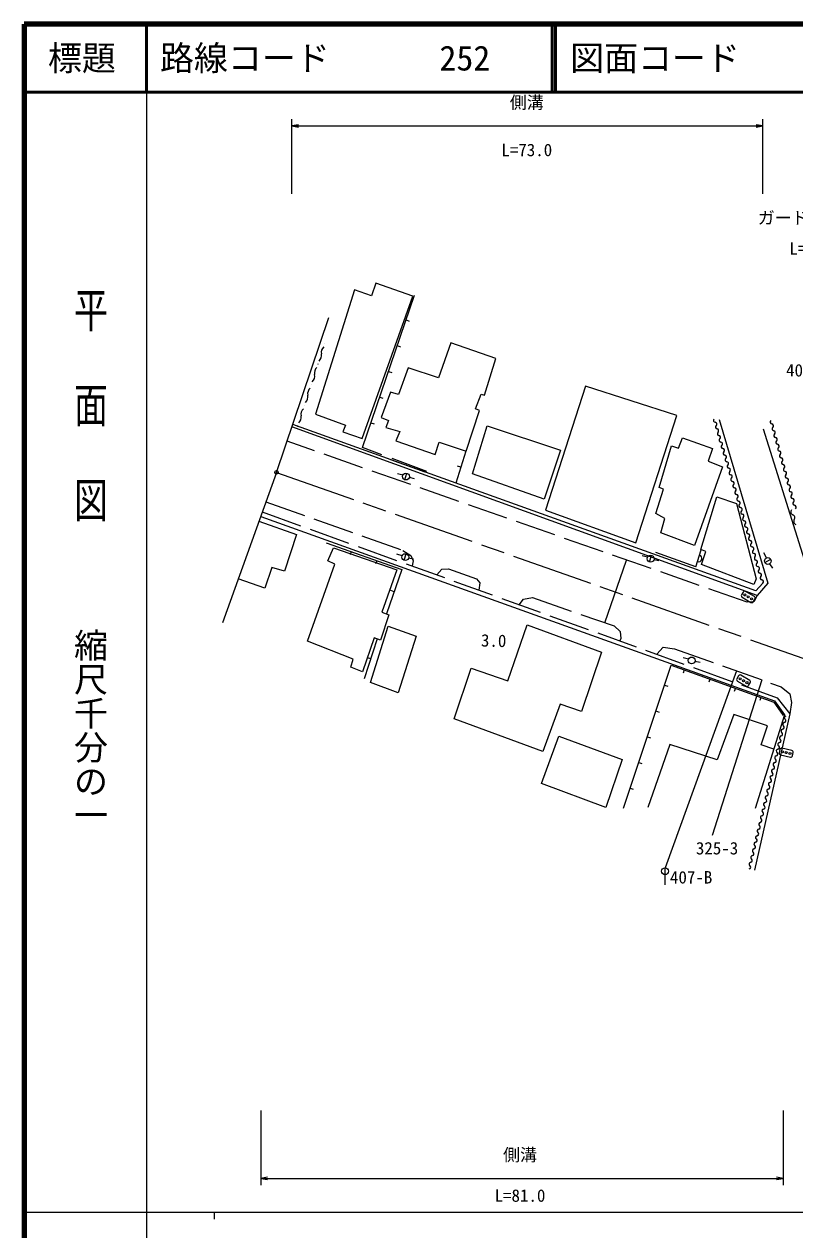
# Model space of a CAD drawing. Units: millimetres, scale not verified. Extents: x 40000 to 680000, y 20000 to 380000.
# Drawn here: x 40000 to 153467, y 202409 to 380000 of the extents above; entities that cross this region are included whole.
import ezdxf
from ezdxf.enums import TextEntityAlignment as Align

# ---------------------------------------------------------------- set-up
doc = ezdxf.new("R2010")
doc.units = ezdxf.units.MM
doc.header["$LTSCALE"] = 1000
doc.header["$PDMODE"] = 32
doc.header["$PDSIZE"] = 500
doc.linetypes.add('CHAIN', pattern=[18.5, 12, -1.5, 3.5, -1.5])
doc.linetypes.add('DASHED', pattern=[7.5, 6, -1.5])
for name, color, linetype, lineweight in [('M-BMK', 2, 'CHAIN', 13), ('M-BMK-OTRS', 5, 'Continuous', 25), ('M-STR-HTXT', 7, 'Continuous', 13), ('M-STR-STRC', 7, 'Continuous', 25), ('M-TTL', 2, 'Continuous', 140), ('M-TTL-BAND', 7, 'Continuous', 25), ('M-TTL-LINE', 7, 'Continuous', 50), ('M-WORK', 1, 'Continuous', 13)]:
    doc.layers.add(name, color=color, linetype=linetype, lineweight=lineweight)
doc.layers.add('M-OTRS', color=6, linetype='Continuous')
doc.layers.add('M-TTL-TXT', color=7, linetype='Continuous')
doc.styles.add('@ＭＳ ゴシック', font='')
doc.styles.add('ＭＳ ゴシック', font='')
doc.styles.get('@ＭＳ ゴシック').set_extended_font_data('@MS Gothic')
doc.styles.get('ＭＳ ゴシック').set_extended_font_data('MS Gothic')

# ---------------------------------------------------------------- blocks, each defined once
blk = doc.blocks.new('open_arrow')
at = {"color": 0, "linetype": 'Continuous', "lineweight": -2}
blk.add_lwpolyline([(7.5, 1.25), (0, 0), (7.5, -1.25)], dxfattribs=at)

msp = doc.modelspace()

# ---------------------------------------------------------------- linework, layer by layer
at = {"layer": 'M-BMK'}
msp.add_line((77157, 313983), (174798, 279489), dxfattribs=at)
at = {"layer": 'M-BMK-OTRS'}
for q in [(84861, 336795), (69188, 291838)]:
    msp.add_line((77157, 313983), q, dxfattribs=at)
at = {"layer": 'M-OTRS'}
msp.add_point((77157, 313983), dxfattribs=at)
at = {"layer": 'M-STR-HTXT'}
for p, q in [((79414, 355000), (79414, 366000)), ((148742, 355000), (148742, 366000)), ((79414, 365000), (148742, 365000)), ((74824, 220000), (74824, 209000)), ((151741, 220000), (151741, 209000)), ((74824, 210000), (151741, 210000))]:
    msp.add_line(p, q, dxfattribs=at)
at = {"layer": 'M-STR-STRC'}
for p, q in [((144883, 284738), (134353, 255731)), ((148625, 283405), (141311, 260519)), ((134355, 253229), (134355, 255729))]:
    msp.add_line(p, q, dxfattribs=at)
msp.add_circle((134355, 255229), 500, dxfattribs=at)
at = {"layer": 'M-TTL'}
for p, q in [((40000, 380000), (40000, 20000)), ((680000, 380000), (40000, 380000))]:
    msp.add_line(p, q, dxfattribs=at)
at = {"layer": 'M-TTL-BAND'}
for p, q in [((58000, 370000), (58000, 20000)), ((40000, 205000), (579000, 205000)), ((68000, 205000), (68000, 204000))]:
    msp.add_line(p, q, dxfattribs=at)
at = {"layer": 'M-TTL-LINE'}
for p, q in [((58000, 380000), (58000, 370000)), ((117750, 380000), (117750, 370000)), ((118250, 380000), (118250, 370000)), ((40000, 370000), (680000, 370000))]:
    msp.add_line(p, q, dxfattribs=at)
at = {"layer": 'M-WORK'}
for p, q in [((91760, 341845), (91141, 339990)), ((97212, 339912), (91760, 341845)), ((88646, 340865), (82876, 322572)), ((91141, 339990), (88646, 340865)), ((89764, 318962), (97212, 339912)), ((89821, 317648), (97460, 340070)), ((96220, 336431), (96694, 336270)), ((94930, 332645), (95404, 332484)), ((102831, 333071), (101017, 327901)), ((109451, 330767), (102831, 333071)), ((107772, 325357), (109451, 330767)), ((93640, 328859), (94114, 328698)), ((96514, 329391), (95096, 325430)), ((101017, 327901), (96514, 329391)), ((92350, 325073), (92824, 324911)), ((93950, 325795), (92542, 322066)), ((95096, 325430), (93950, 325795)), ((106466, 323349), (107263, 325512)), ((107263, 325512), (107772, 325357)), ((107024, 323115), (106466, 323349)), ((82876, 322572), (87289, 320953)), ((92542, 322066), (93621, 321620)), ((93621, 321620), (93269, 320565)), ((105093, 317101), (107024, 323115)), ((142324, 321781), (149510, 297639)), ((147900, 295829), (79414, 320667)), ((147722, 296532), (79540, 321037)), ((87289, 320953), (86927, 319973)), ((86927, 319973), (89764, 318962)), ((91060, 321286), (91534, 321125)), ((93269, 320565), (95287, 319978)), ((95287, 319978), (94711, 318602)), ((148811, 320375), (157429, 292791)), ((94711, 318602), (100517, 316632)), ((100517, 316632), (101121, 318415)), ((101121, 318415), (105093, 317101)), ((133482, 311750), (135327, 317895)), ((135327, 317895), (136328, 317520)), ((136328, 317520), (136923, 319082)), ((136923, 319082), (141333, 317487)), ((92642, 316585), (89821, 317648)), ((105019, 317111), (103552, 312407)), ((141333, 317487), (140692, 315642)), ((99026, 314033), (93971, 315850)), ((94157, 316054), (99213, 314177)), ((104285, 314759), (103808, 314908)), ((142818, 314782), (138688, 303199)), ((140692, 315642), (142818, 314782)), ((95753, 313566), (94958, 313767)), ((96048, 312888), (96319, 313849)), ((96699, 313261), (97439, 313094)), ((133007, 307900), (134149, 311490)), ((134149, 311490), (133482, 311750)), ((139602, 302608), (141977, 310377)), ((141977, 310377), (144854, 309390)), ((144854, 309390), (147788, 298278)), ((74824, 307499), (150444, 280338)), ((134299, 307202), (133007, 307900)), ((74561, 306768), (80109, 304838)), ((133726, 305065), (134299, 307202)), ((80109, 304838), (78344, 299445)), ((138688, 303199), (133726, 305065)), ((84480, 303623), (95583, 299657)), ((84705, 300949), (85550, 302856)), ((85550, 302856), (94853, 299614)), ((88148, 302313), (87980, 301842)), ((95658, 301706), (94863, 301908)), ((95731, 302491), (96918, 301725)), ((95952, 301028), (96223, 301989)), ((138879, 300054), (132998, 302177)), ((138879, 300054), (139680, 302581)), ((140364, 302343), (139602, 302608)), ((139727, 300398), (140364, 302343)), ((149308, 301396), (148894, 302104)), ((81711, 289128), (85737, 300480)), ((85737, 300480), (84705, 300949)), ((91915, 300968), (91747, 300497)), ((96604, 301401), (97343, 301235)), ((125499, 291832), (128691, 301071)), ((131773, 301468), (130978, 301670)), ((132068, 300790), (132339, 301751)), ((132719, 301163), (133459, 300997)), ((147413, 297465), (139727, 300398)), ((149031, 300711), (149906, 301191)), ((149754, 300508), (150154, 299864)), ((76447, 299987), (75415, 296943)), ((78344, 299445), (76447, 299987)), ((94853, 299614), (92672, 293403)), ((95583, 299657), (93336, 293137)), ((100771, 298867), (101502, 299719)), ((101502, 299719), (102455, 299753)), ((75415, 296943), (71516, 298307)), ((107108, 297699), (106923, 296646)), ((147788, 298278), (147413, 297465)), ((148742, 297678), (147722, 296532)), ((149510, 297639), (147900, 295829)), ((94460, 296397), (93987, 296560)), ((145867, 296355), (145614, 295924)), ((145702, 295582), (146995, 294822)), ((147502, 295684), (146209, 296444)), ((147337, 294910), (147591, 295341)), ((92672, 293403), (93704, 292990)), ((93704, 292990), (92453, 289284)), ((111215, 283282), (114045, 291507)), ((114045, 291507), (124975, 287504)), ((91530, 289628), (89795, 284624)), ((92453, 289284), (91530, 289628)), ((127828, 289522), (127691, 289146)), ((88450, 286485), (81711, 289128)), ((91983, 289459), (90083, 283578)), ((88106, 285312), (88450, 286485)), ((91033, 286519), (90557, 286672)), ((124975, 287504), (122061, 278757)), ((137817, 286482), (137022, 286683)), ((138762, 286177), (139502, 286011)), ((89795, 284624), (88106, 285312)), ((103297, 277694), (105789, 285158)), ((105789, 285158), (111215, 283282)), ((128225, 264527), (135269, 285567)), ((135269, 285567), (150387, 280154)), ((137179, 284883), (137011, 284412)), ((134287, 282633), (134761, 282474)), ((140945, 283535), (140777, 283064)), ((145183, 284017), (144929, 283586)), ((145018, 283244), (146311, 282483)), ((146818, 283345), (145525, 284106)), ((146653, 282572), (146907, 283003)), ((144711, 282186), (144542, 281716)), ((148477, 280838), (148308, 280368)), ((150842, 280786), (152717, 278403)), ((118902, 279821), (116385, 272847)), ((122061, 278757), (118902, 279821)), ((133017, 278840), (133491, 278681)), ((150387, 280154), (151741, 278188)), ((150444, 280338), (151940, 278262)), ((116385, 272847), (103297, 277694)), ((144483, 278330), (142044, 271653)), ((149436, 276645), (144483, 278330)), ((152717, 278403), (147504, 255392)), ((151940, 278262), (147599, 264480)), ((148504, 273849), (149436, 276645)), ((131747, 275047), (132221, 274888)), ((135048, 273900), (131843, 264644)), ((142044, 271653), (135048, 273900)), ((150352, 273221), (148504, 273849)), ((151271, 273167), (151159, 272680)), ((151347, 272380), (152810, 272046)), ((153032, 273021), (151570, 273355)), ((153109, 272234), (153220, 272722)), ((130477, 271254), (130951, 271095)), ((129207, 267461), (129681, 267302))]:
    msp.add_line(p, q, dxfattribs=at)
at = {"layer": 'M-WORK', "linetype": 'DASHED'}
for p, q in [((146465, 294854), (78702, 318556)), ((75600, 309655), (95731, 302491)), ((75059, 308153), (150842, 280786)), ((96918, 301725), (97263, 300940)), ((97263, 300940), (97103, 300192)), ((102455, 299753), (106597, 298323)), ((106597, 298323), (107108, 297699)), ((112886, 294493), (113503, 295323)), ((113503, 295323), (114856, 295527)), ((114856, 295527), (126857, 291361)), ((147403, 294930), (146465, 294854)), ((147900, 295829), (147403, 294930)), ((126857, 291361), (127738, 290556)), ((127738, 290556), (127828, 289522)), ((133127, 287183), (134090, 288238)), ((134090, 288238), (135766, 287983)), ((135766, 287983), (151440, 282403)), ((151440, 282403), (152723, 281382)), ((152723, 281382), (152953, 280089)), ((152953, 280089), (152717, 278403))]:
    msp.add_line(p, q, dxfattribs=at)
at = {"layer": 'M-WORK'}
for points in [[(122634, 326690), (116750, 308428), (130059, 303607), (136091, 322354)], [(108163, 320847), (118983, 317235), (116581, 310040), (106023, 313787)], [(90986, 283032), (93602, 291328), (97703, 289874), (95075, 281530)], [(118739, 275136), (128058, 271665), (125628, 264624), (116147, 268178)]]:
    msp.add_lwpolyline(points, close=True, dxfattribs=at)
for centre, radius in [((84257, 332941), 5), ((83259, 329900), 5), ((82261, 326859), 5), ((81263, 323818), 5), ((80265, 320777), 5), ((96209, 313361), 500), ((96114, 301501), 500), ((132229, 301263), 500), ((149482, 300927), 500), ((146107, 295924), 150), ((146602, 295633), 150), ((147098, 295341), 150), ((138272, 286277), 500), ((145422, 283586), 150), ((145918, 283294), 150), ((146414, 283003), 150), ((151629, 272829), 150), ((152190, 272701), 150), ((152750, 272573), 150)]:
    msp.add_circle(centre, radius, dxfattribs=at)
for centre, radius, start, end in [((84817, 331652), 1084, 131.33025, 192.33424), ((82699, 331189), 1084, 311.33025, 12.33424), ((83819, 328611), 1084, 131.33025, 192.33424), ((81701, 328148), 1084, 311.33025, 12.33424), ((80703, 325107), 1084, 311.33025, 12.33424), ((82821, 325570), 1084, 131.33025, 192.33424), ((81823, 322529), 1084, 131.33025, 192.33424), ((79705, 322066), 1084, 311.33025, 12.33424), ((141739, 321618), 269, 126.95273, 266.08479), ((150102, 321385), 279, 127.4626, 263.62145), ((141703, 321081), 269, 306.95273, 86.08479), ((142026, 320652), 269, 126.95273, 266.08479), ((141989, 320115), 269, 306.95273, 86.08479), ((142313, 319685), 269, 126.95273, 266.08479), ((150040, 320830), 279, 307.4626, 83.62145), ((150379, 320387), 279, 127.4626, 263.62145), ((150317, 319832), 279, 307.4626, 83.62145), ((142276, 319149), 269, 306.95273, 86.08479), ((142599, 318719), 269, 126.95273, 266.08479), ((142562, 318183), 269, 306.95273, 86.08479), ((142886, 317753), 269, 126.95273, 266.08479), ((150657, 319389), 279, 127.4626, 263.62145), ((150595, 318834), 279, 307.4626, 83.62145), ((150935, 318390), 279, 127.4626, 263.62145), ((150873, 317835), 279, 307.4626, 83.62145), ((142849, 317217), 269, 306.95273, 86.08479), ((143172, 316787), 269, 126.95273, 266.08479), ((143135, 316250), 269, 306.95273, 86.08479), ((151212, 317392), 279, 127.4626, 263.62145), ((151150, 316837), 279, 307.4626, 83.62145), ((151490, 316394), 279, 127.4626, 263.62145), ((151428, 315838), 279, 307.4626, 83.62145), ((143459, 315821), 269, 126.95273, 266.08479), ((143422, 315284), 269, 306.95273, 86.08479), ((143745, 314854), 269, 126.95273, 266.08479), ((143709, 314318), 269, 306.95273, 86.08479), ((151768, 315395), 279, 127.4626, 263.62145), ((151706, 314840), 279, 307.4626, 83.62145), ((152045, 314397), 279, 127.4626, 263.62145), ((144032, 313888), 269, 126.95273, 266.08479), ((143995, 313352), 269, 306.95273, 86.08479), ((144318, 312922), 269, 126.95273, 266.08479), ((144282, 312386), 269, 306.95273, 86.08479), ((151983, 313842), 279, 307.4626, 83.62145), ((152323, 313398), 279, 127.4626, 263.62145), ((152261, 312843), 279, 307.4626, 83.62145), ((152601, 312400), 279, 127.4626, 263.62145), ((144605, 311956), 269, 126.95273, 266.08479), ((144568, 311419), 269, 306.95273, 86.08479), ((144891, 310990), 269, 126.95273, 266.08479), ((152539, 311845), 279, 307.4626, 83.62145), ((152878, 311402), 279, 127.4626, 263.62145), ((152816, 310847), 279, 307.4626, 83.62145), ((144855, 310453), 269, 306.95273, 86.08479), ((145178, 310023), 269, 126.95273, 266.08479), ((145141, 309487), 269, 306.95273, 86.08479), ((145465, 309057), 269, 126.95273, 266.08479), ((153156, 310403), 279, 127.4626, 263.62145), ((153094, 309848), 279, 307.4626, 83.62145), ((153434, 309405), 279, 127.4626, 263.62145), ((153372, 308850), 279, 307.4626, 83.62145), ((145428, 308521), 269, 306.95273, 86.08479), ((145751, 308091), 269, 126.95273, 266.08479), ((145714, 307554), 269, 306.95273, 86.08479), ((146038, 307125), 269, 126.95273, 266.08479), ((153349, 308174), 482, 146.3813, 247.2481), ((152976, 307285), 482, 326.3813, 67.2481), ((146001, 306588), 269, 306.95273, 86.08479), ((146324, 306159), 269, 126.95273, 266.08479), ((146288, 305622), 269, 306.95273, 86.08479), ((153779, 306751), 482, 146.3813, 247.2481), ((146611, 305192), 269, 126.95273, 266.08479), ((146574, 304656), 269, 306.95273, 86.08479), ((146897, 304226), 269, 126.95273, 266.08479), ((146861, 303690), 269, 306.95273, 86.08479), ((147184, 303260), 269, 126.95273, 266.08479), ((147147, 302723), 269, 306.95273, 86.08479), ((147470, 302294), 269, 126.95273, 266.08479), ((147434, 301757), 269, 306.95273, 86.08479), ((139280, 301317), 500, 252.41204, 72.41204), ((147757, 301328), 269, 126.95273, 266.08479), ((147720, 300791), 269, 306.95273, 86.08479), ((148044, 300361), 269, 126.95273, 266.08479), ((148007, 299825), 269, 306.95273, 86.08479), ((148330, 299395), 269, 126.95273, 266.08479), ((148293, 298859), 269, 306.95273, 86.08479), ((148617, 298429), 269, 126.95273, 266.08479), ((148580, 297892), 269, 306.95273, 86.08479), ((145829, 295798), 250, 149.53446, 239.53446), ((146083, 296229), 250, 59.53446, 149.53446), ((147122, 295037), 250, 239.53446, 329.53446), ((147375, 295468), 250, 329.53446, 59.53446), ((145145, 283459), 250, 149.53446, 239.53446), ((145398, 283890), 250, 59.53446, 149.53446), ((146438, 282699), 250, 239.53446, 329.53446), ((146691, 283130), 250, 329.53446, 59.53446), ((151936, 276849), 268, 96.89681, 236.13008), ((152171, 277828), 268, 96.89681, 236.13008), ((151871, 277382), 268, 276.89681, 56.13008), ((151701, 275869), 268, 96.89681, 236.13008), ((151402, 275423), 268, 276.89681, 56.13008), ((151637, 276403), 268, 276.89681, 56.13008), ((151231, 273911), 268, 96.89681, 236.13008), ((150932, 273465), 268, 276.89681, 56.13008), ((151466, 274890), 268, 96.89681, 236.13008), ((151167, 274444), 268, 276.89681, 56.13008), ((150762, 271953), 268, 96.89681, 236.13008), ((150463, 271507), 268, 276.89681, 56.13008), ((150997, 272932), 268, 96.89681, 236.13008), ((150697, 272486), 268, 276.89681, 56.13008), ((151403, 272624), 250, 167.13682, 257.13682), ((151514, 273112), 250, 77.13682, 167.13682), ((152865, 272290), 250, 257.13682, 347.13682), ((152977, 272778), 250, 347.13682, 77.13682), ((150292, 269995), 268, 96.89681, 236.13008), ((150527, 270974), 268, 96.89681, 236.13008), ((150228, 270528), 268, 276.89681, 56.13008), ((149823, 268037), 268, 96.89681, 236.13008), ((150057, 269016), 268, 96.89681, 236.13008), ((149758, 268570), 268, 276.89681, 56.13008), ((149993, 269549), 268, 276.89681, 56.13008), ((149588, 267058), 268, 96.89681, 236.13008), ((149288, 266612), 268, 276.89681, 56.13008), ((149523, 267591), 268, 276.89681, 56.13008), ((149118, 265099), 268, 96.89681, 236.13008), ((148819, 264653), 268, 276.89681, 56.13008), ((149353, 266079), 268, 96.89681, 236.13008), ((149054, 265633), 268, 276.89681, 56.13008), ((148648, 263141), 268, 96.89681, 236.13008), ((148349, 262695), 268, 276.89681, 56.13008), ((148883, 264120), 268, 96.89681, 236.13008), ((148584, 263674), 268, 276.89681, 56.13008), ((148179, 261183), 268, 96.89681, 236.13008), ((148414, 262162), 268, 96.89681, 236.13008), ((148114, 261716), 268, 276.89681, 56.13008), ((147709, 259225), 268, 96.89681, 236.13008), ((147944, 260204), 268, 96.89681, 236.13008), ((147645, 259758), 268, 276.89681, 56.13008), ((147880, 260737), 268, 276.89681, 56.13008), ((147240, 257267), 268, 96.89681, 236.13008), ((147474, 258246), 268, 96.89681, 236.13008), ((147175, 257800), 268, 276.89681, 56.13008), ((147410, 258779), 268, 276.89681, 56.13008), ((147005, 256288), 268, 96.89681, 236.13008), ((146705, 255842), 268, 276.89681, 56.13008), ((146940, 256821), 268, 276.89681, 56.13008)]:
    msp.add_arc(centre, radius, start, end, dxfattribs=at)

# ---------------------------------------------------------------- block references
at = {"layer": 'M-STR-HTXT', "xscale": 133, "yscale": 133}
for p in [(79414, 365000), (74824, 210000)]:
    msp.add_blockref('open_arrow', p, dxfattribs=at)
at = {"layer": 'M-STR-HTXT', "xscale": 133, "yscale": 133, "rotation": 180}
for p in [(148742, 365000), (151741, 210000)]:
    msp.add_blockref('open_arrow', p, dxfattribs=at)

# ---------------------------------------------------------------- texts
at = {"layer": 'M-STR-HTXT', "style": 'ＭＳ ゴシック'}
for s, p in [('側溝', (111500, 367000)), ('ガードパイプ', (148000, 350000)), ('側溝', (110500, 212000))]:
    msp.add_text(s, height=1833, dxfattribs=at).set_placement(p, align=Align.BOTTOM_LEFT)
for s, p in [('L=73.0', (114000, 360000)), ('L=9.0', (155785, 345500)), ('L=81.0', (113000, 206000))]:
    msp.add_text(s, height=1833, dxfattribs=at).set_placement(p, align=Align.BOTTOM_CENTER)
at = {"layer": 'M-STR-STRC', "style": 'ＭＳ ゴシック'}
for s, p in [('407-B', (152170, 327550)), ('325-3', (138894, 257158)), ('407-B', (135079, 252873))]:
    msp.add_text(s, height=1833, dxfattribs=at).set_placement(p, align=Align.BOTTOM_LEFT)
at = {"layer": 'M-TTL-BAND', "style": '@ＭＳ ゴシック', "width": 1.4}
msp.add_text('平  面  図', height=3666, rotation=270, dxfattribs=at).set_placement((49777, 306475), align=Align.MIDDLE_RIGHT)
at = {"layer": 'M-TTL-BAND', "style": '@ＭＳ ゴシック'}
msp.add_text('縮尺千分の一', height=3666, rotation=270, dxfattribs=at).set_placement((49777, 261030), align=Align.MIDDLE_RIGHT)
at = {"layer": 'M-TTL-TXT', "style": 'ＭＳ ゴシック'}
msp.add_text('標題', height=3666, dxfattribs=at).set_placement((48500, 375000), align=Align.MIDDLE_CENTER)
for s, p in [('路線コード', (60000, 375000)), ('252', (101142, 375000)), ('図面コード', (120380, 375000))]:
    msp.add_text(s, height=3666, dxfattribs=at).set_placement(p, align=Align.MIDDLE_LEFT)
at = {"layer": 'M-WORK', "style": 'ＭＳ ゴシック'}
msp.add_text('3.0', height=1833, rotation=358.55, dxfattribs=at).set_placement((107218, 287784), align=Align.BOTTOM_LEFT)

doc.saveas('drawing.dxf')
